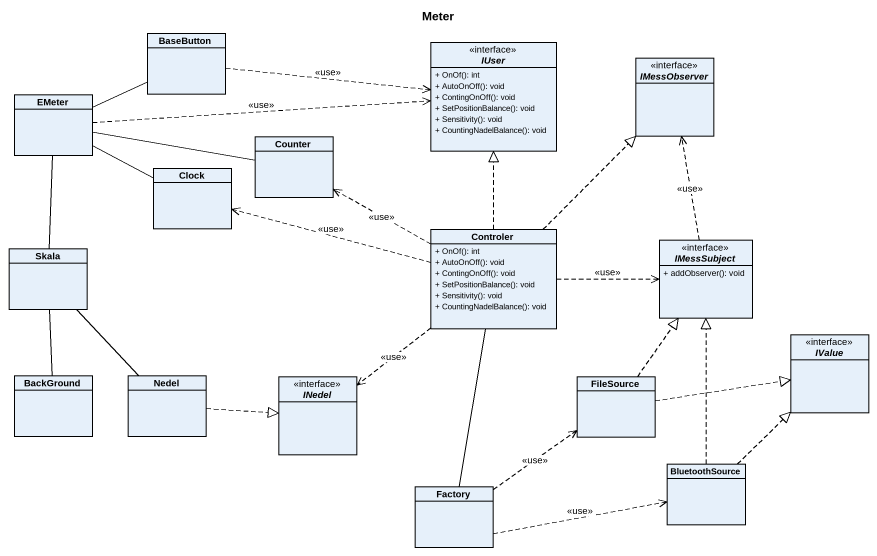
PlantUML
@startuml
title Meter
hide circle
hide empty members
skinparam classAttributeIconSize 0
class BaseButton
interface IUser {
  + OnOf(): int
  + AutoOnOff(): void
  + ContingOnOff(): void
  + SetPositionBalance(): void
  + Sensitivity(): void
  + CountingNadelBalance(): void
}
interface IMessObserver
class EMeter
class Counter
class Clock
class Controler {
  + OnOf(): int
  + AutoOnOff(): void
  + ContingOnOff(): void
  + SetPositionBalance(): void
  + Sensitivity(): void
  + CountingNadelBalance(): void
}
interface IMessSubject {
  + addObserver(): void
}
class Skala
interface IValue
class BackGround
class Nedel
interface INedel
class FileSource
class BluetoothSource
class Factory
BaseButton .right.> IUser : <<use>>
EMeter -right- BaseButton
EMeter .right.> IUser : <<use>>
EMeter -right- Counter
EMeter -right- Clock
EMeter -- Skala
Controler .up.|> IUser
Controler .up.|> IMessObserver
Controler .left.> Counter : <<use>>
Controler .left.> Clock : <<use>>
Controler .right.> IMessSubject : <<use>>
Controler ..> INedel : <<use>>
Controler -- Factory
IMessSubject .up.> IMessObserver : <<use>>
Skala -- BackGround
Skala -- Nedel
Nedel .right.|> INedel
FileSource .up.|> IMessSubject
FileSource .right.|> IValue
BluetoothSource .up.|> IMessSubject
BluetoothSource .up.|> IValue
Factory .up.> FileSource : <<use>>
Factory .right.> BluetoothSource : <<use>>
@enduml
